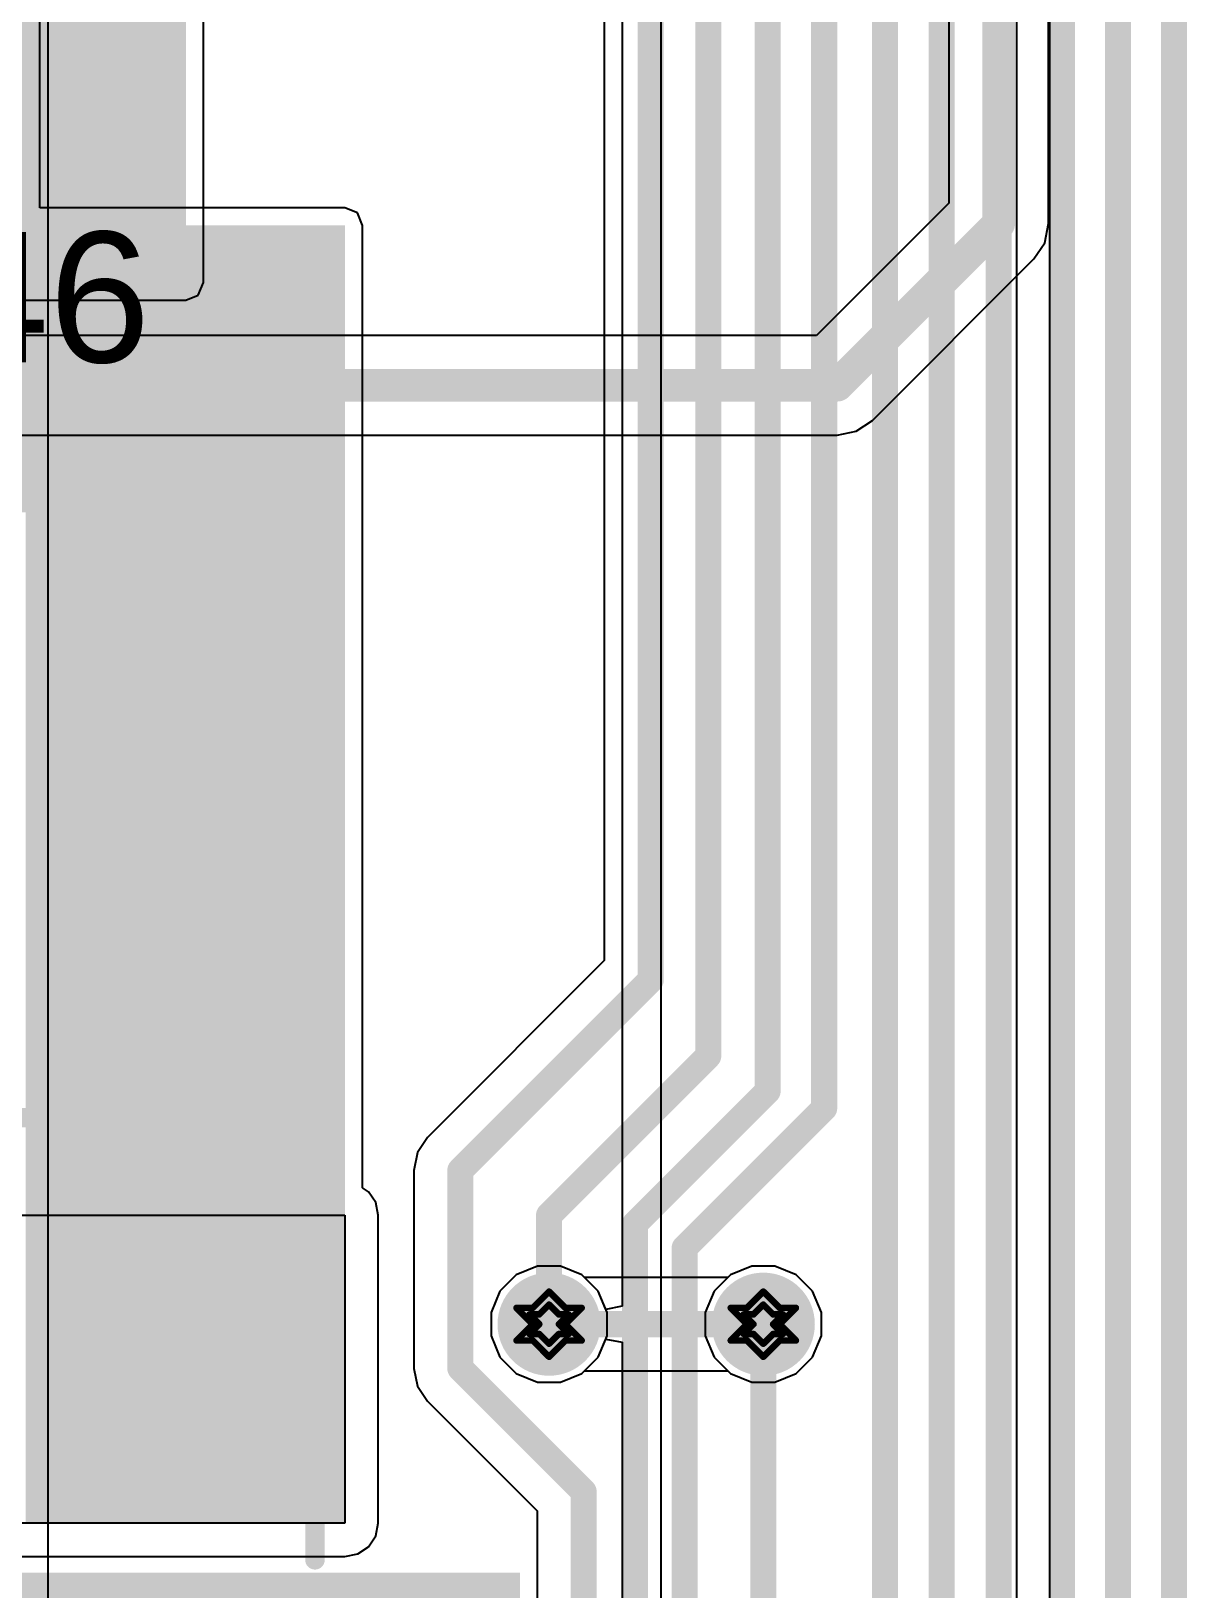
# Model space of a CAD drawing. Header units: inches. Extents: x -2.7 to 10.9, y -2.9 to 7.4.
# Drawn here: x 0.8407 to 1.1989, y -1.1561 to -0.6784 of the extents above; entities that cross this region are included whole.
import ezdxf

# ---------------------------------------------------------------- set-up
doc = ezdxf.new("R2010")
doc.units = ezdxf.units.IN
doc.header["$MEASUREMENT"] = 0
for name, color, linetype in [('Board Outline', 216, 'Continuous'), ('Bottom Layer', 5, 'Continuous'), ('Bottom Solder', 6, 'Continuous'), ('Drill Drawing', 1, 'Continuous'), ('Layer 2', 16, 'Continuous'), ('Layer 3', 76, 'Continuous'), ('Top Layer', 1, 'Continuous'), ('Top Overlay', 2, 'Continuous'), ('Top Paste', 8, 'Continuous'), ('Top Solder', 216, 'Continuous'), ('Via Holes', 16, 'Continuous')]:
    doc.layers.add(name, color=color, linetype=linetype)
doc.styles.add('Arial', font='', dxfattribs={"height": 0.2})
doc.styles.get('Arial').set_extended_font_data('Arial')

# ---------------------------------------------------------------- blocks, each defined once
blk = doc.blocks.new('VKMD1451K101MV_3')
at = {"layer": 'Top Layer'}
for points in [[(-0.08465, 0.0248), (0.08465, 0.0248), (0.08465, -0.0248), (-0.08465, -0.0248)], [(0.19855, 0.0248), (0.36784, 0.0248), (0.36784, -0.0248), (0.19855, -0.0248)]]:
    blk.add_hatch(color=1, dxfattribs=at).paths.add_polyline_path(points)
at = {"layer": 'Top Paste'}
for points in [[(-0.08465, 0.0248), (0.08465, 0.0248), (0.08465, -0.0248), (-0.08465, -0.0248)], [(0.19855, 0.0248), (0.36784, 0.0248), (0.36784, -0.0248), (0.19855, -0.0248)]]:
    blk.add_hatch(color=8, dxfattribs=at).paths.add_polyline_path(points)
at = {"layer": 'Top Solder'}
for points in [[(-0.08665, 0.0268), (0.08665, 0.0268), (0.08665, -0.0268), (-0.08665, -0.0268)], [(0.19655, 0.0268), (0.36984, 0.0268), (0.36984, -0.0268), (0.19655, -0.0268)]]:
    blk.add_hatch(color=216, dxfattribs=at).paths.add_polyline_path(points)
at = {"layer": 'Top Overlay'}
for points in [[(-0.0238, 0.09803, 0.006, 0.006, 0), (0.04455, 0.16639, 0.006, 0.006, 0)], [(0.04455, 0.16639, 0.006, 0.006, 0), (0.307, 0.16639, 0.006, 0.006, 0)], [(0.307, 0.0308, 0.006, 0.006, 0), (0.307, 0.16639, 0.006, 0.006, 0)], [(-0.0238, 0.0308, 0.006, 0.006, 0), (-0.0238, 0.09803, 0.006, 0.006, 0)], [(-0.04532, 0.03095, 0.005, 0.005, 0), (-0.04532, 0.05395, 0.005, 0.005, 0)], [(-0.05632, 0.04295, 0.005, 0.005, 0), (-0.03332, 0.04295, 0.005, 0.005, 0)], [(-0.0238, -0.09803, 0.006, 0.006, 0), (-0.0238, -0.0308, 0.006, 0.006, 0)], [(0.307, -0.16639, 0.006, 0.006, 0), (0.307, -0.0308, 0.006, 0.006, 0)], [(-0.0238, -0.09803, 0.006, 0.006, 0), (0.04455, -0.16639, 0.006, 0.006, 0)], [(0.04455, -0.16639, 0.006, 0.006, 0), (0.307, -0.16639, 0.006, 0.006, 0)]]:
    blk.add_lwpolyline(points, format="xyseb", dxfattribs=at)
for points in [[(0.04305, 0.16639, 0.003, 0.003, 1), (0.04605, 0.16639, 0.003, 0.003, 1)], [(0.04305, 0.16639, 0.003, 0.003, 1), (0.04605, 0.16639, 0.003, 0.003, 1)], [(0.3055, 0.16639, 0.003, 0.003, 1), (0.3085, 0.16639, 0.003, 0.003, 1)], [(0.3055, 0.16639, 0.003, 0.003, 1), (0.3085, 0.16639, 0.003, 0.003, 1)], [(-0.02531, 0.09803, 0.003, 0.003, 1), (-0.0223, 0.09803, 0.003, 0.003, 1)], [(-0.02531, 0.09803, 0.003, 0.003, 1), (-0.0223, 0.09803, 0.003, 0.003, 1)], [(-0.04657, 0.05395, 0.0025, 0.0025, 1), (-0.04407, 0.05395, 0.0025, 0.0025, 1)], [(-0.05757, 0.04295, 0.0025, 0.0025, 1), (-0.05507, 0.04295, 0.0025, 0.0025, 1)], [(-0.03457, 0.04295, 0.0025, 0.0025, 1), (-0.03207, 0.04295, 0.0025, 0.0025, 1)], [(-0.04657, 0.03095, 0.0025, 0.0025, 1), (-0.04407, 0.03095, 0.0025, 0.0025, 1)], [(-0.02531, 0.0308, 0.003, 0.003, 1), (-0.0223, 0.0308, 0.003, 0.003, 1)], [(0.3055, 0.0308, 0.003, 0.003, 1), (0.3085, 0.0308, 0.003, 0.003, 1)], [(-0.02531, -0.0308, 0.003, 0.003, 1), (-0.0223, -0.0308, 0.003, 0.003, 1)], [(0.3055, -0.0308, 0.003, 0.003, 1), (0.3085, -0.0308, 0.003, 0.003, 1)], [(-0.02531, -0.09803, 0.003, 0.003, 1), (-0.0223, -0.09803, 0.003, 0.003, 1)], [(-0.02531, -0.09803, 0.003, 0.003, 1), (-0.0223, -0.09803, 0.003, 0.003, 1)], [(0.04305, -0.16639, 0.003, 0.003, 1), (0.04605, -0.16639, 0.003, 0.003, 1)], [(0.04305, -0.16639, 0.003, 0.003, 1), (0.04605, -0.16639, 0.003, 0.003, 1)], [(0.3055, -0.16639, 0.003, 0.003, 1), (0.3085, -0.16639, 0.003, 0.003, 1)], [(0.3055, -0.16639, 0.003, 0.003, 1), (0.3085, -0.16639, 0.003, 0.003, 1)]]:
    blk.add_lwpolyline(points, format="xyseb", close=True, dxfattribs=at)

msp = doc.modelspace()

# ---------------------------------------------------------------- hatches: boundary and pattern name
at = {"layer": 'Bottom Layer'}
for points in [[(0.79609, -0.7555), (0.88819, -0.7555), (0.88819, -0.5202), (0.79609, -0.5202)], [(0.31287, -0.7555), (0.88819, -0.7555), (0.88819, -0.65149), (0.31287, -0.65149)]]:
    msp.add_hatch(color=5, dxfattribs=at).paths.add_polyline_path(points)
h = msp.add_hatch(color=5, dxfattribs=at)
edge = h.paths.add_edge_path()
edge.add_arc((0.99961, -1.07495), 0.01181, 0, 360)
h = msp.add_hatch(color=5, dxfattribs=at)
edge = h.paths.add_edge_path()
edge.add_arc((1.06533, -1.07495), 0.01181, 0, 360)
at = {"layer": 'Bottom Solder'}
h = msp.add_hatch(color=6, dxfattribs=at)
edge = h.paths.add_edge_path()
edge.add_arc((0.99961, -1.07495), 0.01581, 0, 360)
h = msp.add_hatch(color=6, dxfattribs=at)
edge = h.paths.add_edge_path()
edge.add_arc((1.06533, -1.07495), 0.01581, 0, 360)
at = {"layer": 'Layer 2'}
h = msp.add_hatch(color=16, dxfattribs=at)
edge = h.paths.add_edge_path()
edge.add_arc((0.99961, -1.07495), 0.01181, 0, 360)
h = msp.add_hatch(color=16, dxfattribs=at)
edge = h.paths.add_edge_path()
edge.add_arc((1.06533, -1.07495), 0.01181, 0, 360)
at = {"layer": 'Layer 3'}
h = msp.add_hatch(color=76, dxfattribs=at)
edge = h.paths.add_edge_path()
edge.add_arc((0.99961, -1.07495), 0.01181, 0, 360)
h = msp.add_hatch(color=76, dxfattribs=at)
edge = h.paths.add_edge_path()
edge.add_arc((1.06533, -1.07495), 0.01181, 0, 360)
at = {"layer": 'Top Layer'}
for points in [[(0.72509, -0.826), (0.937, -0.826), (0.937, -0.738), (0.72509, -0.738)], [(0.839, -1.136), (0.937, -1.136), (0.937, -0.738), (0.839, -0.738)]]:
    msp.add_hatch(color=1, dxfattribs=at).paths.add_polyline_path(points)
h = msp.add_hatch(color=1, dxfattribs=at)
edge = h.paths.add_edge_path()
edge.add_arc((0.99961, -1.07495), 0.01181, 0, 360)
h = msp.add_hatch(color=1, dxfattribs=at)
edge = h.paths.add_edge_path()
edge.add_arc((1.06533, -1.07495), 0.01181, 0, 360)
at = {"layer": 'Top Solder'}
h = msp.add_hatch(color=216, dxfattribs=at)
edge = h.paths.add_edge_path()
edge.add_arc((0.99961, -1.07495), 0.01581, 0, 360)
h = msp.add_hatch(color=216, dxfattribs=at)
edge = h.paths.add_edge_path()
edge.add_arc((1.06533, -1.07495), 0.01581, 0, 360)
at = {"layer": 'Via Holes'}
h = msp.add_hatch(color=7, dxfattribs=at)
edge = h.paths.add_edge_path()
edge.add_arc((0.99961, -1.07495), 0.00591, 0, 360)
h = msp.add_hatch(color=7, dxfattribs=at)
edge = h.paths.add_edge_path()
edge.add_arc((1.06533, -1.07495), 0.00591, 0, 360)

# ---------------------------------------------------------------- linework, layer by layer
at = {"layer": 'Board Outline'}
msp.add_lwpolyline([(2.84412, -0.24125, 0.005, 0.005, -0.741893), (-2.49969, -1.37795, 0.005, 0.005, 0)], format="xyseb", dxfattribs=at)
at = {"layer": 'Bottom Layer'}
for p, q in [((1.12225, 0.2783), (1.12225, -0.73112)), ((1.15284, -0.73745), (1.15284, -0.36273)), ((0.8936, -0.7555), (0.8936, -0.5202)), ((1.12225, -0.73112), (1.08166, -0.77171)), ((1.15168, -0.7433), (1.15284, -0.73745)), ((1.14836, -0.74827), (1.15168, -0.7433)), ((1.09881, -0.79781), (1.14836, -0.74827)), ((0.88819, -0.76091), (0.89201, -0.75933)), ((0.89201, -0.75933), (0.8936, -0.7555)), ((0.41362, -0.76091), (0.88819, -0.76091)), ((1.08166, -0.77171), (0.713, -0.77171)), ((0.71933, -0.80229), (1.088, -0.80229)), ((1.088, -0.80229), (1.09385, -0.80113)), ((1.09385, -0.80113), (1.09881, -0.79781)), ((0.98952, -1.05985), (0.98451, -1.06486)), ((0.99606, -1.05714), (0.98952, -1.05985)), ((1.00315, -1.05714), (0.99606, -1.05714)), ((1.0097, -1.05985), (1.00315, -1.05714)), ((1.01052, -1.06067), (1.0097, -1.05985)), ((1.05524, -1.05985), (1.05442, -1.06067)), ((1.06179, -1.05714), (1.05524, -1.05985)), ((1.06887, -1.05714), (1.06179, -1.05714)), ((1.07542, -1.05985), (1.06887, -1.05714)), ((1.08043, -1.06486), (1.07542, -1.05985)), ((0.98451, -1.06486), (0.9818, -1.07141)), ((1.05442, -1.06067), (1.01052, -1.06067)), ((1.08314, -1.07141), (1.08043, -1.06486)), ((0.9818, -1.07141), (0.9818, -1.07849)), ((1.08314, -1.07849), (1.08314, -1.07141)), ((0.9818, -1.07849), (0.98451, -1.08504)), ((1.08043, -1.08504), (1.08314, -1.07849)), ((0.98451, -1.08504), (0.98952, -1.09005)), ((1.07542, -1.09005), (1.08043, -1.08504)), ((0.98952, -1.09005), (0.99606, -1.09276)), ((0.99606, -1.09276), (1.00315, -1.09276)), ((1.00315, -1.09276), (1.0097, -1.09005)), ((1.0097, -1.09005), (1.01052, -1.08922)), ((1.01052, -1.08922), (1.05442, -1.08922)), ((1.05442, -1.08922), (1.05524, -1.09005)), ((1.05524, -1.09005), (1.06179, -1.09276)), ((1.06179, -1.09276), (1.06887, -1.09276)), ((1.06887, -1.09276), (1.07542, -1.09005))]:
    msp.add_line(p, q, dxfattribs=at)
for points in [[(1.13755, -0.73745, 0.01, 0.01, 0), (1.13755, 0.2783, 0.01, 0.01, 0)], [(1.088, -0.787, 0.01, 0.01, 0), (1.13755, -0.73745, 0.01, 0.01, 0)], [(0.713, -0.787, 0.01, 0.01, 0), (1.088, -0.787, 0.01, 0.01, 0)], [(0.99961, -1.07495, 0.008, 0.008, 0), (1.06533, -1.07495, 0.008, 0.008, 0)]]:
    msp.add_lwpolyline(points, format="xyseb", dxfattribs=at)
for points in [[(1.13505, -0.73745, 0.005, 0.005, 1), (1.14005, -0.73745, 0.005, 0.005, 1)], [(1.13505, -0.73745, 0.005, 0.005, 1), (1.14005, -0.73745, 0.005, 0.005, 1)], [(1.0855, -0.787, 0.005, 0.005, 1), (1.0905, -0.787, 0.005, 0.005, 1)], [(1.0855, -0.787, 0.005, 0.005, 1), (1.0905, -0.787, 0.005, 0.005, 1)], [(0.99761, -1.07495, 0.004, 0.004, 1), (1.00161, -1.07495, 0.004, 0.004, 1)], [(1.06333, -1.07495, 0.004, 0.004, 1), (1.06733, -1.07495, 0.004, 0.004, 1)]]:
    msp.add_lwpolyline(points, format="xyseb", close=True, dxfattribs=at)
at = {"layer": 'Drill Drawing'}
for points in [[(0.99461, -1.06995, 0.002, 0.002, 0), (0.99961, -1.06495, 0.002, 0.002, 0)], [(0.99961, -1.06495, 0.002, 0.002, 0), (1.00461, -1.06995, 0.002, 0.002, 0)], [(1.06033, -1.06995, 0.002, 0.002, 0), (1.06533, -1.06495, 0.002, 0.002, 0)], [(1.06533, -1.06495, 0.002, 0.002, 0), (1.07033, -1.06995, 0.002, 0.002, 0)], [(0.98961, -1.06995, 0.002, 0.002, 0), (0.99461, -1.07495, 0.002, 0.002, 0)], [(0.98961, -1.06995, 0.002, 0.002, 0), (0.99461, -1.06995, 0.002, 0.002, 0)], [(0.99661, -1.07195, 0.002, 0.002, 0), (0.99961, -1.06895, 0.002, 0.002, 0)], [(0.99961, -1.06895, 0.002, 0.002, 0), (1.00261, -1.07195, 0.002, 0.002, 0)], [(1.00461, -1.06995, 0.002, 0.002, 0), (1.00961, -1.06995, 0.002, 0.002, 0)], [(1.00461, -1.07495, 0.002, 0.002, 0), (1.00961, -1.06995, 0.002, 0.002, 0)], [(1.05533, -1.06995, 0.002, 0.002, 0), (1.06033, -1.07495, 0.002, 0.002, 0)], [(1.05533, -1.06995, 0.002, 0.002, 0), (1.06033, -1.06995, 0.002, 0.002, 0)], [(1.06233, -1.07195, 0.002, 0.002, 0), (1.06533, -1.06895, 0.002, 0.002, 0)], [(1.06533, -1.06895, 0.002, 0.002, 0), (1.06833, -1.07195, 0.002, 0.002, 0)], [(1.07033, -1.06995, 0.002, 0.002, 0), (1.07533, -1.06995, 0.002, 0.002, 0)], [(1.07033, -1.07495, 0.002, 0.002, 0), (1.07533, -1.06995, 0.002, 0.002, 0)], [(0.98961, -1.07995, 0.002, 0.002, 0), (0.99461, -1.07495, 0.002, 0.002, 0)], [(0.99361, -1.07195, 0.002, 0.002, 0), (0.99661, -1.07495, 0.002, 0.002, 0)], [(0.99361, -1.07195, 0.002, 0.002, 0), (0.99661, -1.07195, 0.002, 0.002, 0)], [(0.99361, -1.07795, 0.002, 0.002, 0), (0.99661, -1.07495, 0.002, 0.002, 0)], [(1.00261, -1.07195, 0.002, 0.002, 0), (1.00561, -1.07195, 0.002, 0.002, 0)], [(1.00261, -1.07495, 0.002, 0.002, 0), (1.00561, -1.07195, 0.002, 0.002, 0)], [(1.00261, -1.07495, 0.002, 0.002, 0), (1.00561, -1.07795, 0.002, 0.002, 0)], [(1.00461, -1.07495, 0.002, 0.002, 0), (1.00961, -1.07995, 0.002, 0.002, 0)], [(1.05533, -1.07995, 0.002, 0.002, 0), (1.06033, -1.07495, 0.002, 0.002, 0)], [(1.05933, -1.07195, 0.002, 0.002, 0), (1.06233, -1.07495, 0.002, 0.002, 0)], [(1.05933, -1.07195, 0.002, 0.002, 0), (1.06233, -1.07195, 0.002, 0.002, 0)], [(1.05933, -1.07795, 0.002, 0.002, 0), (1.06233, -1.07495, 0.002, 0.002, 0)], [(1.06833, -1.07195, 0.002, 0.002, 0), (1.07133, -1.07195, 0.002, 0.002, 0)], [(1.06833, -1.07495, 0.002, 0.002, 0), (1.07133, -1.07195, 0.002, 0.002, 0)], [(1.06833, -1.07495, 0.002, 0.002, 0), (1.07133, -1.07795, 0.002, 0.002, 0)], [(1.07033, -1.07495, 0.002, 0.002, 0), (1.07533, -1.07995, 0.002, 0.002, 0)], [(0.98961, -1.07995, 0.002, 0.002, 0), (0.99461, -1.07995, 0.002, 0.002, 0)], [(0.99361, -1.07795, 0.002, 0.002, 0), (0.99661, -1.07795, 0.002, 0.002, 0)], [(0.99461, -1.07995, 0.002, 0.002, 0), (0.99961, -1.08495, 0.002, 0.002, 0)], [(0.99661, -1.07795, 0.002, 0.002, 0), (0.99961, -1.08095, 0.002, 0.002, 0)], [(0.99961, -1.08095, 0.002, 0.002, 0), (1.00261, -1.07795, 0.002, 0.002, 0)], [(0.99961, -1.08495, 0.002, 0.002, 0), (1.00461, -1.07995, 0.002, 0.002, 0)], [(1.00261, -1.07795, 0.002, 0.002, 0), (1.00561, -1.07795, 0.002, 0.002, 0)], [(1.00461, -1.07995, 0.002, 0.002, 0), (1.00961, -1.07995, 0.002, 0.002, 0)], [(1.05533, -1.07995, 0.002, 0.002, 0), (1.06033, -1.07995, 0.002, 0.002, 0)], [(1.05933, -1.07795, 0.002, 0.002, 0), (1.06233, -1.07795, 0.002, 0.002, 0)], [(1.06033, -1.07995, 0.002, 0.002, 0), (1.06533, -1.08495, 0.002, 0.002, 0)], [(1.06233, -1.07795, 0.002, 0.002, 0), (1.06533, -1.08095, 0.002, 0.002, 0)], [(1.06533, -1.08095, 0.002, 0.002, 0), (1.06833, -1.07795, 0.002, 0.002, 0)], [(1.06533, -1.08495, 0.002, 0.002, 0), (1.07033, -1.07995, 0.002, 0.002, 0)], [(1.06833, -1.07795, 0.002, 0.002, 0), (1.07133, -1.07795, 0.002, 0.002, 0)], [(1.07033, -1.07995, 0.002, 0.002, 0), (1.07533, -1.07995, 0.002, 0.002, 0)]]:
    msp.add_lwpolyline(points, format="xyseb", dxfattribs=at)
for points in [[(0.99911, -1.06495, 0.001, 0.001, 1), (1.00011, -1.06495, 0.001, 0.001, 1)], [(0.99911, -1.06495, 0.001, 0.001, 1), (1.00011, -1.06495, 0.001, 0.001, 1)], [(1.06483, -1.06495, 0.001, 0.001, 1), (1.06583, -1.06495, 0.001, 0.001, 1)], [(1.06483, -1.06495, 0.001, 0.001, 1), (1.06583, -1.06495, 0.001, 0.001, 1)], [(0.98911, -1.06995, 0.001, 0.001, 1), (0.99011, -1.06995, 0.001, 0.001, 1)], [(0.98911, -1.06995, 0.001, 0.001, 1), (0.99011, -1.06995, 0.001, 0.001, 1)], [(0.99411, -1.06995, 0.001, 0.001, 1), (0.99511, -1.06995, 0.001, 0.001, 1)], [(0.99411, -1.06995, 0.001, 0.001, 1), (0.99511, -1.06995, 0.001, 0.001, 1)], [(0.99911, -1.06895, 0.001, 0.001, 1), (1.00011, -1.06895, 0.001, 0.001, 1)], [(0.99911, -1.06895, 0.001, 0.001, 1), (1.00011, -1.06895, 0.001, 0.001, 1)], [(1.00411, -1.06995, 0.001, 0.001, 1), (1.00511, -1.06995, 0.001, 0.001, 1)], [(1.00411, -1.06995, 0.001, 0.001, 1), (1.00511, -1.06995, 0.001, 0.001, 1)], [(1.00911, -1.06995, 0.001, 0.001, 1), (1.01011, -1.06995, 0.001, 0.001, 1)], [(1.00911, -1.06995, 0.001, 0.001, 1), (1.01011, -1.06995, 0.001, 0.001, 1)], [(1.05483, -1.06995, 0.001, 0.001, 1), (1.05583, -1.06995, 0.001, 0.001, 1)], [(1.05483, -1.06995, 0.001, 0.001, 1), (1.05583, -1.06995, 0.001, 0.001, 1)], [(1.05983, -1.06995, 0.001, 0.001, 1), (1.06083, -1.06995, 0.001, 0.001, 1)], [(1.05983, -1.06995, 0.001, 0.001, 1), (1.06083, -1.06995, 0.001, 0.001, 1)], [(1.06483, -1.06895, 0.001, 0.001, 1), (1.06583, -1.06895, 0.001, 0.001, 1)], [(1.06483, -1.06895, 0.001, 0.001, 1), (1.06583, -1.06895, 0.001, 0.001, 1)], [(1.06983, -1.06995, 0.001, 0.001, 1), (1.07083, -1.06995, 0.001, 0.001, 1)], [(1.06983, -1.06995, 0.001, 0.001, 1), (1.07083, -1.06995, 0.001, 0.001, 1)], [(1.07483, -1.06995, 0.001, 0.001, 1), (1.07583, -1.06995, 0.001, 0.001, 1)], [(1.07483, -1.06995, 0.001, 0.001, 1), (1.07583, -1.06995, 0.001, 0.001, 1)], [(0.99311, -1.07195, 0.001, 0.001, 1), (0.99411, -1.07195, 0.001, 0.001, 1)], [(0.99311, -1.07195, 0.001, 0.001, 1), (0.99411, -1.07195, 0.001, 0.001, 1)], [(0.99411, -1.07495, 0.001, 0.001, 1), (0.99511, -1.07495, 0.001, 0.001, 1)], [(0.99411, -1.07495, 0.001, 0.001, 1), (0.99511, -1.07495, 0.001, 0.001, 1)], [(0.99611, -1.07195, 0.001, 0.001, 1), (0.99711, -1.07195, 0.001, 0.001, 1)], [(0.99611, -1.07195, 0.001, 0.001, 1), (0.99711, -1.07195, 0.001, 0.001, 1)], [(0.99611, -1.07495, 0.001, 0.001, 1), (0.99711, -1.07495, 0.001, 0.001, 1)], [(0.99611, -1.07495, 0.001, 0.001, 1), (0.99711, -1.07495, 0.001, 0.001, 1)], [(1.00211, -1.07195, 0.001, 0.001, 1), (1.00311, -1.07195, 0.001, 0.001, 1)], [(1.00211, -1.07195, 0.001, 0.001, 1), (1.00311, -1.07195, 0.001, 0.001, 1)], [(1.00211, -1.07495, 0.001, 0.001, 1), (1.00311, -1.07495, 0.001, 0.001, 1)], [(1.00211, -1.07495, 0.001, 0.001, 1), (1.00311, -1.07495, 0.001, 0.001, 1)], [(1.00411, -1.07495, 0.001, 0.001, 1), (1.00511, -1.07495, 0.001, 0.001, 1)], [(1.00411, -1.07495, 0.001, 0.001, 1), (1.00511, -1.07495, 0.001, 0.001, 1)], [(1.00511, -1.07195, 0.001, 0.001, 1), (1.00611, -1.07195, 0.001, 0.001, 1)], [(1.00511, -1.07195, 0.001, 0.001, 1), (1.00611, -1.07195, 0.001, 0.001, 1)], [(1.05883, -1.07195, 0.001, 0.001, 1), (1.05983, -1.07195, 0.001, 0.001, 1)], [(1.05883, -1.07195, 0.001, 0.001, 1), (1.05983, -1.07195, 0.001, 0.001, 1)], [(1.05983, -1.07495, 0.001, 0.001, 1), (1.06083, -1.07495, 0.001, 0.001, 1)], [(1.05983, -1.07495, 0.001, 0.001, 1), (1.06083, -1.07495, 0.001, 0.001, 1)], [(1.06183, -1.07195, 0.001, 0.001, 1), (1.06283, -1.07195, 0.001, 0.001, 1)], [(1.06183, -1.07195, 0.001, 0.001, 1), (1.06283, -1.07195, 0.001, 0.001, 1)], [(1.06183, -1.07495, 0.001, 0.001, 1), (1.06283, -1.07495, 0.001, 0.001, 1)], [(1.06183, -1.07495, 0.001, 0.001, 1), (1.06283, -1.07495, 0.001, 0.001, 1)], [(1.06783, -1.07195, 0.001, 0.001, 1), (1.06883, -1.07195, 0.001, 0.001, 1)], [(1.06783, -1.07195, 0.001, 0.001, 1), (1.06883, -1.07195, 0.001, 0.001, 1)], [(1.06783, -1.07495, 0.001, 0.001, 1), (1.06883, -1.07495, 0.001, 0.001, 1)], [(1.06783, -1.07495, 0.001, 0.001, 1), (1.06883, -1.07495, 0.001, 0.001, 1)], [(1.06983, -1.07495, 0.001, 0.001, 1), (1.07083, -1.07495, 0.001, 0.001, 1)], [(1.06983, -1.07495, 0.001, 0.001, 1), (1.07083, -1.07495, 0.001, 0.001, 1)], [(1.07083, -1.07195, 0.001, 0.001, 1), (1.07183, -1.07195, 0.001, 0.001, 1)], [(1.07083, -1.07195, 0.001, 0.001, 1), (1.07183, -1.07195, 0.001, 0.001, 1)], [(0.98911, -1.07995, 0.001, 0.001, 1), (0.99011, -1.07995, 0.001, 0.001, 1)], [(0.98911, -1.07995, 0.001, 0.001, 1), (0.99011, -1.07995, 0.001, 0.001, 1)], [(0.99311, -1.07795, 0.001, 0.001, 1), (0.99411, -1.07795, 0.001, 0.001, 1)], [(0.99311, -1.07795, 0.001, 0.001, 1), (0.99411, -1.07795, 0.001, 0.001, 1)], [(0.99411, -1.07995, 0.001, 0.001, 1), (0.99511, -1.07995, 0.001, 0.001, 1)], [(0.99411, -1.07995, 0.001, 0.001, 1), (0.99511, -1.07995, 0.001, 0.001, 1)], [(0.99611, -1.07795, 0.001, 0.001, 1), (0.99711, -1.07795, 0.001, 0.001, 1)], [(0.99611, -1.07795, 0.001, 0.001, 1), (0.99711, -1.07795, 0.001, 0.001, 1)], [(1.00211, -1.07795, 0.001, 0.001, 1), (1.00311, -1.07795, 0.001, 0.001, 1)], [(1.00211, -1.07795, 0.001, 0.001, 1), (1.00311, -1.07795, 0.001, 0.001, 1)], [(1.00411, -1.07995, 0.001, 0.001, 1), (1.00511, -1.07995, 0.001, 0.001, 1)], [(1.00411, -1.07995, 0.001, 0.001, 1), (1.00511, -1.07995, 0.001, 0.001, 1)], [(1.00511, -1.07795, 0.001, 0.001, 1), (1.00611, -1.07795, 0.001, 0.001, 1)], [(1.00511, -1.07795, 0.001, 0.001, 1), (1.00611, -1.07795, 0.001, 0.001, 1)], [(1.00911, -1.07995, 0.001, 0.001, 1), (1.01011, -1.07995, 0.001, 0.001, 1)], [(1.00911, -1.07995, 0.001, 0.001, 1), (1.01011, -1.07995, 0.001, 0.001, 1)], [(1.05483, -1.07995, 0.001, 0.001, 1), (1.05583, -1.07995, 0.001, 0.001, 1)], [(1.05483, -1.07995, 0.001, 0.001, 1), (1.05583, -1.07995, 0.001, 0.001, 1)], [(1.05883, -1.07795, 0.001, 0.001, 1), (1.05983, -1.07795, 0.001, 0.001, 1)], [(1.05883, -1.07795, 0.001, 0.001, 1), (1.05983, -1.07795, 0.001, 0.001, 1)], [(1.05983, -1.07995, 0.001, 0.001, 1), (1.06083, -1.07995, 0.001, 0.001, 1)], [(1.05983, -1.07995, 0.001, 0.001, 1), (1.06083, -1.07995, 0.001, 0.001, 1)], [(1.06183, -1.07795, 0.001, 0.001, 1), (1.06283, -1.07795, 0.001, 0.001, 1)], [(1.06183, -1.07795, 0.001, 0.001, 1), (1.06283, -1.07795, 0.001, 0.001, 1)], [(1.06783, -1.07795, 0.001, 0.001, 1), (1.06883, -1.07795, 0.001, 0.001, 1)], [(1.06783, -1.07795, 0.001, 0.001, 1), (1.06883, -1.07795, 0.001, 0.001, 1)], [(1.06983, -1.07995, 0.001, 0.001, 1), (1.07083, -1.07995, 0.001, 0.001, 1)], [(1.06983, -1.07995, 0.001, 0.001, 1), (1.07083, -1.07995, 0.001, 0.001, 1)], [(1.07083, -1.07795, 0.001, 0.001, 1), (1.07183, -1.07795, 0.001, 0.001, 1)], [(1.07083, -1.07795, 0.001, 0.001, 1), (1.07183, -1.07795, 0.001, 0.001, 1)], [(1.07483, -1.07995, 0.001, 0.001, 1), (1.07583, -1.07995, 0.001, 0.001, 1)], [(1.07483, -1.07995, 0.001, 0.001, 1), (1.07583, -1.07995, 0.001, 0.001, 1)], [(0.99911, -1.08095, 0.001, 0.001, 1), (1.00011, -1.08095, 0.001, 0.001, 1)], [(0.99911, -1.08095, 0.001, 0.001, 1), (1.00011, -1.08095, 0.001, 0.001, 1)], [(0.99911, -1.08495, 0.001, 0.001, 1), (1.00011, -1.08495, 0.001, 0.001, 1)], [(0.99911, -1.08495, 0.001, 0.001, 1), (1.00011, -1.08495, 0.001, 0.001, 1)], [(1.06483, -1.08095, 0.001, 0.001, 1), (1.06583, -1.08095, 0.001, 0.001, 1)], [(1.06483, -1.08095, 0.001, 0.001, 1), (1.06583, -1.08095, 0.001, 0.001, 1)], [(1.06483, -1.08495, 0.001, 0.001, 1), (1.06583, -1.08495, 0.001, 0.001, 1)], [(1.06483, -1.08495, 0.001, 0.001, 1), (1.06583, -1.08495, 0.001, 0.001, 1)]]:
    msp.add_lwpolyline(points, format="xyseb", close=True, dxfattribs=at)
at = {"layer": 'Layer 2'}
for p, q in [((0.98952, -1.05985), (0.98451, -1.06486)), ((0.99606, -1.05714), (0.98952, -1.05985)), ((1.00315, -1.05714), (0.99606, -1.05714)), ((1.0097, -1.05985), (1.00315, -1.05714)), ((1.01471, -1.06486), (1.0097, -1.05985)), ((1.05524, -1.05985), (1.05023, -1.06486)), ((1.06179, -1.05714), (1.05524, -1.05985)), ((1.06887, -1.05714), (1.06179, -1.05714)), ((1.07542, -1.05985), (1.06887, -1.05714)), ((1.08043, -1.06486), (1.07542, -1.05985)), ((0.98451, -1.06486), (0.9818, -1.07141)), ((1.01742, -1.07141), (1.01471, -1.06486)), ((1.05023, -1.06486), (1.04752, -1.07141)), ((1.08314, -1.07141), (1.08043, -1.06486)), ((0.9818, -1.07141), (0.9818, -1.07849)), ((1.01742, -1.07849), (1.01742, -1.07141)), ((1.04752, -1.07141), (1.04752, -1.07849)), ((1.08314, -1.07849), (1.08314, -1.07141)), ((0.9818, -1.07849), (0.98451, -1.08504)), ((1.01471, -1.08504), (1.01742, -1.07849)), ((1.04752, -1.07849), (1.05023, -1.08504)), ((1.08043, -1.08504), (1.08314, -1.07849)), ((0.98451, -1.08504), (0.98952, -1.09005)), ((1.0097, -1.09005), (1.01471, -1.08504)), ((1.05023, -1.08504), (1.05524, -1.09005)), ((1.07542, -1.09005), (1.08043, -1.08504)), ((0.98952, -1.09005), (0.99606, -1.09276)), ((0.99606, -1.09276), (1.00315, -1.09276)), ((1.00315, -1.09276), (1.0097, -1.09005)), ((1.05524, -1.09005), (1.06179, -1.09276)), ((1.06179, -1.09276), (1.06887, -1.09276)), ((1.06887, -1.09276), (1.07542, -1.09005))]:
    msp.add_line(p, q, dxfattribs=at)
at = {"layer": 'Layer 3'}
for p, q in [((1.143, 0.21469), (1.143, -1.45516)), ((1.1532, -1.17002), (1.1532, 0.21469)), ((1.034, -1.5798), (1.034, 0.086)), ((1.022, 0.07995), (1.022, -1.0694)), ((0.846, -1.76), (0.846, -0.21039)), ((0.98952, -1.05985), (0.98451, -1.06486)), ((0.99606, -1.05714), (0.98952, -1.05985)), ((1.00315, -1.05714), (0.99606, -1.05714)), ((1.0097, -1.05985), (1.00315, -1.05714)), ((1.01471, -1.06486), (1.0097, -1.05985)), ((1.05524, -1.05985), (1.05023, -1.06486)), ((1.06179, -1.05714), (1.05524, -1.05985)), ((1.06887, -1.05714), (1.06179, -1.05714)), ((1.07542, -1.05985), (1.06887, -1.05714)), ((1.08043, -1.06486), (1.07542, -1.05985)), ((0.98451, -1.06486), (0.9818, -1.07141)), ((1.017, -1.0704), (1.01471, -1.06486)), ((1.05023, -1.06486), (1.04752, -1.07141)), ((1.08314, -1.07141), (1.08043, -1.06486)), ((1.022, -1.0694), (1.017, -1.0704)), ((0.9818, -1.07141), (0.9818, -1.07849)), ((1.04752, -1.07141), (1.04752, -1.07849)), ((1.08314, -1.07849), (1.08314, -1.07141)), ((0.9818, -1.07849), (0.98451, -1.08504)), ((1.01471, -1.08504), (1.017, -1.0795)), ((1.017, -1.0795), (1.022, -1.08049)), ((1.04752, -1.07849), (1.05023, -1.08504)), ((1.08043, -1.08504), (1.08314, -1.07849)), ((1.022, -1.08049), (1.022, -1.59)), ((0.98451, -1.08504), (0.98952, -1.09005)), ((1.0097, -1.09005), (1.01471, -1.08504)), ((1.05023, -1.08504), (1.05524, -1.09005)), ((1.07542, -1.09005), (1.08043, -1.08504)), ((0.98952, -1.09005), (0.99606, -1.09276)), ((0.99606, -1.09276), (1.00315, -1.09276)), ((1.00315, -1.09276), (1.0097, -1.09005)), ((1.05524, -1.09005), (1.06179, -1.09276)), ((1.06179, -1.09276), (1.06887, -1.09276)), ((1.06887, -1.09276), (1.07542, -1.09005))]:
    msp.add_line(p, q, dxfattribs=at)
at = {"layer": 'Top Layer'}
for p, q in [((1.01654, 0.02056), (1.01654, -0.96344)), ((0.84341, -0.73259), (0.84341, -0.51956)), ((0.937, -0.73259), (0.84341, -0.73259)), ((0.94083, -0.73417), (0.937, -0.73259)), ((0.94241, -0.738), (0.94083, -0.73417)), ((0.94241, -1.03312), (0.94241, -0.738)), ((1.01654, -0.96344), (0.96229, -1.01768)), ((0.96229, -1.01768), (0.9592, -1.02232)), ((0.9592, -1.02232), (0.95811, -1.02778)), ((0.95811, -1.02778), (0.95811, -1.02778)), ((0.95811, -1.02778), (0.95811, -1.08849)), ((0.94421, -1.03432), (0.94241, -1.03312)), ((0.94642, -1.03763), (0.94421, -1.03432)), ((0.9472, -1.04153), (0.94642, -1.03763)), ((0.65648, -1.04153), (0.937, -1.04153)), ((0.937, -1.04153), (0.937, -1.136)), ((0.9472, -1.136), (0.9472, -1.04153)), ((0.95811, -1.08849), (0.95811, -1.08849)), ((0.95811, -1.08849), (0.9592, -1.09395)), ((0.9592, -1.09395), (0.96229, -1.09858)), ((0.96229, -1.09858), (0.99593, -1.13222)), ((0.937, -1.136), (0.79631, -1.136)), ((0.94642, -1.1399), (0.9472, -1.136)), ((0.99593, -1.13222), (0.99593, -1.44185)), ((0.94421, -1.14321), (0.94642, -1.1399)), ((0.80651, -1.1462), (0.937, -1.1462)), ((0.937, -1.1462), (0.9409, -1.14542)), ((0.9409, -1.14542), (0.94421, -1.14321))]:
    msp.add_line(p, q, dxfattribs=at)
for points in [[(1.13755, -1.46212, 0.008, 0.008, 0), (1.13755, 0.38569, 0.008, 0.008, 0)], [(1.12004, -1.45623, 0.008, 0.008, 0), (1.12004, 0.36307, 0.008, 0.008, 0)], [(1.15693, -1.46673, 0.008, 0.008, 0), (1.15693, 0.36296, 0.008, 0.008, 0)], [(1.10268, -1.45009, 0.008, 0.008, 0), (1.10268, 0.3164, 0.008, 0.008, 0)], [(1.084, -1.00875, 0.008, 0.008, 0), (1.084, 0.31133, 0.008, 0.008, 0)], [(1.1741, -1.46747, 0.008, 0.008, 0), (1.1741, 0.31156, 0.008, 0.008, 0)], [(1.19129, -1.4601, 0.008, 0.008, 0), (1.19129, 0.27329, 0.008, 0.008, 0)], [(1.06664, -1.00351, 0.008, 0.008, 0), (1.06664, 0.24092, 0.008, 0.008, 0)], [(1.04844, -0.9927, 0.008, 0.008, 0), (1.04844, 0.17134, 0.008, 0.008, 0)], [(1.03081, -0.96935, 0.008, 0.008, 0), (1.03081, 0.02647, 0.008, 0.008, 0)], [(0.97239, -1.02778, 0.008, 0.008, 0), (1.03081, -0.96935, 0.008, 0.008, 0)], [(0.99961, -1.04153, 0.008, 0.008, 0), (1.04844, -0.9927, 0.008, 0.008, 0)], [(1.026, -1.04415, 0.008, 0.008, 0), (1.06664, -1.00351, 0.008, 0.008, 0)], [(1.04121, -1.05154, 0.008, 0.008, 0), (1.084, -1.00875, 0.008, 0.008, 0)], [(0.97239, -1.08849, 0.008, 0.008, 0), (0.97239, -1.02778, 0.008, 0.008, 0)], [(0.99961, -1.07495, 0.008, 0.008, 0), (0.99961, -1.04153, 0.008, 0.008, 0)], [(1.026, -1.45762, 0.008, 0.008, 0), (1.026, -1.04415, 0.008, 0.008, 0)], [(1.04121, -1.46388, 0.008, 0.008, 0), (1.04121, -1.05154, 0.008, 0.008, 0)], [(1.06533, -1.46373, 0.008, 0.008, 0), (1.06533, -1.07495, 0.008, 0.008, 0)], [(0.97239, -1.08849, 0.008, 0.008, 0), (1.01021, -1.12631, 0.008, 0.008, 0)], [(1.01021, -1.45279, 0.008, 0.008, 0), (1.01021, -1.12631, 0.008, 0.008, 0)]]:
    msp.add_lwpolyline(points, format="xyseb", dxfattribs=at)
for points in [[(1.02881, -0.96935, 0.004, 0.004, 1), (1.03281, -0.96935, 0.004, 0.004, 1)], [(1.02881, -0.96935, 0.004, 0.004, 1), (1.03281, -0.96935, 0.004, 0.004, 1)], [(1.04644, -0.9927, 0.004, 0.004, 1), (1.05044, -0.9927, 0.004, 0.004, 1)], [(1.04644, -0.9927, 0.004, 0.004, 1), (1.05044, -0.9927, 0.004, 0.004, 1)], [(1.06464, -1.00351, 0.004, 0.004, 1), (1.06864, -1.00351, 0.004, 0.004, 1)], [(1.06464, -1.00351, 0.004, 0.004, 1), (1.06864, -1.00351, 0.004, 0.004, 1)], [(1.082, -1.00875, 0.004, 0.004, 1), (1.086, -1.00875, 0.004, 0.004, 1)], [(1.082, -1.00875, 0.004, 0.004, 1), (1.086, -1.00875, 0.004, 0.004, 1)], [(0.97039, -1.02778, 0.004, 0.004, 1), (0.97439, -1.02778, 0.004, 0.004, 1)], [(0.97039, -1.02778, 0.004, 0.004, 1), (0.97439, -1.02778, 0.004, 0.004, 1)], [(0.99761, -1.04153, 0.004, 0.004, 1), (1.00161, -1.04153, 0.004, 0.004, 1)], [(0.99761, -1.04153, 0.004, 0.004, 1), (1.00161, -1.04153, 0.004, 0.004, 1)], [(1.024, -1.04415, 0.004, 0.004, 1), (1.028, -1.04415, 0.004, 0.004, 1)], [(1.024, -1.04415, 0.004, 0.004, 1), (1.028, -1.04415, 0.004, 0.004, 1)], [(1.03921, -1.05154, 0.004, 0.004, 1), (1.04321, -1.05154, 0.004, 0.004, 1)], [(1.03921, -1.05154, 0.004, 0.004, 1), (1.04321, -1.05154, 0.004, 0.004, 1)], [(0.99761, -1.07495, 0.004, 0.004, 1), (1.00161, -1.07495, 0.004, 0.004, 1)], [(1.06333, -1.07495, 0.004, 0.004, 1), (1.06733, -1.07495, 0.004, 0.004, 1)], [(0.97039, -1.08849, 0.004, 0.004, 1), (0.97439, -1.08849, 0.004, 0.004, 1)], [(0.97039, -1.08849, 0.004, 0.004, 1), (0.97439, -1.08849, 0.004, 0.004, 1)], [(1.00821, -1.12631, 0.004, 0.004, 1), (1.01221, -1.12631, 0.004, 0.004, 1)], [(1.00821, -1.12631, 0.004, 0.004, 1), (1.01221, -1.12631, 0.004, 0.004, 1)]]:
    msp.add_lwpolyline(points, format="xyseb", close=True, dxfattribs=at)

# ---------------------------------------------------------------- block references
msp.add_blockref('VKMD1451K101MV_3', (0.6208, -1.178))

# ---------------------------------------------------------------- texts
at = {"layer": 'Top Overlay', "style": 'Arial'}
msp.add_text('R46', height=0.04, dxfattribs=at).set_placement((0.77479, -0.77997))

doc.saveas('drawing.dxf')
